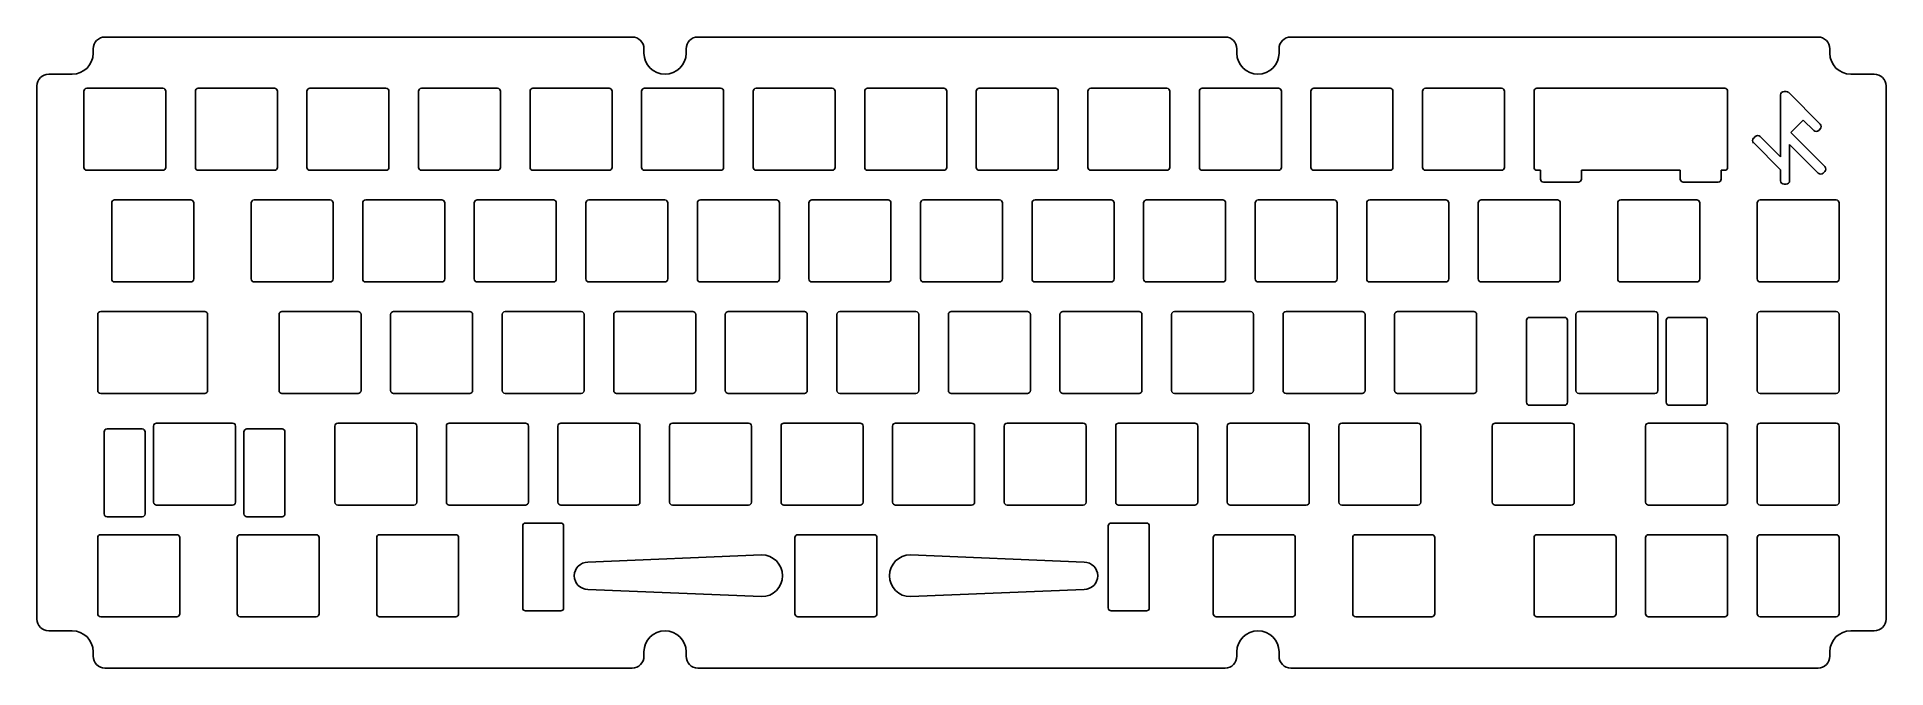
# Model space of a CAD drawing. Extents: x -204 to 112, y 186 to 294.
import ezdxf

# ---------------------------------------------------------------- set-up
doc = ezdxf.new("R2010")
doc.units = 0
doc.header["$MEASUREMENT"] = 0
doc.layers.get('0').update_dxf_attribs({"linetype": 'CONTINUOUS'})

msp = doc.modelspace()

# ---------------------------------------------------------------- linework, layer by layer
at = {"color": 0}
for p, q in [((-192.4, 293.95), (-102.35, 293.95)), ((-91.15, 293.95), (-1.1, 293.95)), ((10.1, 293.95), (100.15, 293.95)), ((-194.4, 291.2), (-194.4, 291.95)), ((-100.35, 291.95), (-100.35, 291.2)), ((-93.15, 291.2), (-93.15, 291.95)), ((0.9, 291.95), (0.9, 291.2)), ((8.1, 291.2), (8.1, 291.95)), ((102.15, 291.95), (102.15, 291.2)), ((-202, 287.6), (-198, 287.6)), ((105.75, 287.6), (109.75, 287.6)), ((-204, 285.6), (-204, 194.6)), ((-196, 271.7), (-196, 284.7)), ((-195.5, 285.2), (-182.5, 285.2)), ((-182, 284.7), (-182, 271.7)), ((-176.95, 271.7), (-176.95, 284.7)), ((-176.45, 285.2), (-163.45, 285.2)), ((-162.95, 284.7), (-162.95, 271.7)), ((-157.9, 271.7), (-157.9, 284.7)), ((-157.4, 285.2), (-144.4, 285.2)), ((-143.9, 284.7), (-143.9, 271.7)), ((-138.85, 271.7), (-138.85, 284.7)), ((-138.35, 285.2), (-125.35, 285.2)), ((-124.85, 284.7), (-124.85, 271.7)), ((-119.8, 271.7), (-119.8, 284.7)), ((-119.3, 285.2), (-106.3, 285.2)), ((-105.8, 284.7), (-105.8, 271.7)), ((-100.75, 271.7), (-100.75, 284.7)), ((-100.25, 285.2), (-87.25, 285.2)), ((-86.75, 284.7), (-86.75, 271.7)), ((-81.7, 271.7), (-81.7, 284.7)), ((-81.2, 285.2), (-68.2, 285.2)), ((-67.7, 284.7), (-67.7, 271.7)), ((-62.65, 271.7), (-62.65, 284.7)), ((-62.15, 285.2), (-49.15, 285.2)), ((-48.65, 284.7), (-48.65, 271.7)), ((-43.6, 271.7), (-43.6, 284.7)), ((-43.1, 285.2), (-30.1, 285.2)), ((-29.6, 284.7), (-29.6, 271.7)), ((-24.55, 271.7), (-24.55, 284.7)), ((-24.05, 285.2), (-11.05, 285.2)), ((-10.55, 284.7), (-10.55, 271.7)), ((-5.5, 271.7), (-5.5, 284.7)), ((-5, 285.2), (8, 285.2)), ((8.5, 284.7), (8.5, 271.7)), ((13.55, 271.7), (13.55, 284.7)), ((14.05, 285.2), (27.05, 285.2)), ((27.55, 284.7), (27.55, 271.7)), ((32.6, 271.7), (32.6, 284.7)), ((33.1, 285.2), (46.1, 285.2)), ((46.6, 284.7), (46.6, 271.7)), ((51.65, 271.7), (51.65, 284.7)), ((52.15, 285.2), (84.2, 285.2)), ((84.7, 284.7), (84.7, 271.7)), ((94.7, 284.66), (94.35, 284.66)), ((100.51, 279.1), (95.13, 284.48)), ((111.75, 285.6), (111.75, 194.6)), ((93.75, 284.06), (93.75, 273.5)), ((95.49, 277.63), (97.63, 279.77)), ((97.63, 279.77), (99.4, 277.99)), ((100.25, 277.99), (100.51, 278.25)), ((89.42, 276.98), (89.15, 276.71)), ((89.15, 275.86), (93.75, 271.26)), ((93.75, 273.5), (90.27, 276.98)), ((95.29, 275.6), (100.17, 270.71)), ((95.29, 269.42), (95.29, 275.6)), ((101.29, 271.83), (95.49, 277.63)), ((-182.5, 271.2), (-195.5, 271.2)), ((-163.45, 271.2), (-176.45, 271.2)), ((-144.4, 271.2), (-157.4, 271.2)), ((-125.35, 271.2), (-138.35, 271.2)), ((-106.3, 271.2), (-119.3, 271.2)), ((-87.25, 271.2), (-100.25, 271.2)), ((-68.2, 271.2), (-81.2, 271.2)), ((-49.15, 271.2), (-62.15, 271.2)), ((-30.1, 271.2), (-43.1, 271.2)), ((-11.05, 271.2), (-24.05, 271.2)), ((8, 271.2), (-5, 271.2)), ((27.05, 271.2), (14.05, 271.2)), ((46.1, 271.2), (33.1, 271.2)), ((52.74, 271.2), (52.15, 271.2)), ((52.74, 269.7), (52.74, 271.2)), ((59.24, 269.2), (53.24, 269.2)), ((76.61, 271.2), (59.74, 271.2)), ((59.74, 271.2), (59.74, 269.7)), ((76.61, 269.7), (76.61, 271.2)), ((83.11, 269.2), (77.11, 269.2)), ((84.2, 271.2), (83.61, 271.2)), ((83.61, 271.2), (83.61, 269.7)), ((93.75, 271.26), (93.75, 269.42)), ((94.35, 268.82), (94.69, 268.82)), ((101.02, 270.71), (101.29, 270.99)), ((-191.24, 252.65), (-191.24, 265.65)), ((-190.74, 266.15), (-177.74, 266.15)), ((-177.24, 265.65), (-177.24, 252.65)), ((-167.42, 252.65), (-167.42, 265.65)), ((-166.92, 266.15), (-153.92, 266.15)), ((-153.42, 265.65), (-153.42, 252.65)), ((-148.37, 252.65), (-148.37, 265.65)), ((-147.87, 266.15), (-134.87, 266.15)), ((-134.37, 265.65), (-134.37, 252.65)), ((-129.32, 252.65), (-129.32, 265.65)), ((-128.82, 266.15), (-115.82, 266.15)), ((-115.32, 265.65), (-115.32, 252.65)), ((-110.27, 252.65), (-110.27, 265.65)), ((-109.77, 266.15), (-96.77, 266.15)), ((-96.27, 265.65), (-96.27, 252.65)), ((-91.22, 252.65), (-91.22, 265.65)), ((-90.72, 266.15), (-77.72, 266.15)), ((-77.22, 265.65), (-77.22, 252.65)), ((-72.17, 252.65), (-72.17, 265.65)), ((-71.67, 266.15), (-58.67, 266.15)), ((-58.17, 265.65), (-58.17, 252.65)), ((-53.12, 252.65), (-53.12, 265.65)), ((-52.62, 266.15), (-39.62, 266.15)), ((-39.12, 265.65), (-39.12, 252.65)), ((-34.07, 252.65), (-34.07, 265.65)), ((-33.57, 266.15), (-20.57, 266.15)), ((-20.07, 265.65), (-20.07, 252.65)), ((-15.02, 252.65), (-15.02, 265.65)), ((-14.52, 266.15), (-1.52, 266.15)), ((-1.02, 265.65), (-1.02, 252.65)), ((4.03, 252.65), (4.03, 265.65)), ((4.53, 266.15), (17.53, 266.15)), ((18.03, 265.65), (18.03, 252.65)), ((23.08, 252.65), (23.08, 265.65)), ((23.58, 266.15), (36.58, 266.15)), ((37.08, 265.65), (37.08, 252.65)), ((42.13, 252.65), (42.13, 265.65)), ((42.63, 266.15), (55.63, 266.15)), ((56.13, 265.65), (56.13, 252.65)), ((65.94, 252.65), (65.94, 265.65)), ((66.44, 266.15), (79.44, 266.15)), ((79.94, 265.65), (79.94, 252.65)), ((89.75, 252.65), (89.75, 265.65)), ((90.25, 266.15), (103.25, 266.15)), ((103.75, 265.65), (103.75, 252.65)), ((-177.74, 252.15), (-190.74, 252.15)), ((-153.92, 252.15), (-166.92, 252.15)), ((-134.87, 252.15), (-147.87, 252.15)), ((-115.82, 252.15), (-128.82, 252.15)), ((-96.77, 252.15), (-109.77, 252.15)), ((-77.72, 252.15), (-90.72, 252.15)), ((-58.67, 252.15), (-71.67, 252.15)), ((-39.62, 252.15), (-52.62, 252.15)), ((-20.57, 252.15), (-33.57, 252.15)), ((-1.52, 252.15), (-14.52, 252.15)), ((17.53, 252.15), (4.53, 252.15)), ((36.58, 252.15), (23.58, 252.15)), ((55.63, 252.15), (42.63, 252.15)), ((79.44, 252.15), (66.44, 252.15)), ((103.25, 252.15), (90.25, 252.15)), ((-193.62, 233.6), (-193.62, 246.6)), ((-193.12, 247.1), (-175.36, 247.1)), ((-174.86, 246.6), (-174.86, 233.6)), ((-162.66, 233.6), (-162.66, 246.6)), ((-162.16, 247.1), (-149.16, 247.1)), ((-148.66, 246.6), (-148.66, 233.6)), ((-143.61, 233.6), (-143.61, 246.6)), ((-143.11, 247.1), (-130.11, 247.1)), ((-129.61, 246.6), (-129.61, 233.6)), ((-124.56, 233.6), (-124.56, 246.6)), ((-124.06, 247.1), (-111.06, 247.1)), ((-110.56, 246.6), (-110.56, 233.6)), ((-105.51, 233.6), (-105.51, 246.6)), ((-105.01, 247.1), (-92.01, 247.1)), ((-91.51, 246.6), (-91.51, 233.6)), ((-86.46, 233.6), (-86.46, 246.6)), ((-85.96, 247.1), (-72.96, 247.1)), ((-72.46, 246.6), (-72.46, 233.6)), ((-67.41, 233.6), (-67.41, 246.6)), ((-66.91, 247.1), (-53.91, 247.1)), ((-53.41, 246.6), (-53.41, 233.6)), ((-48.36, 233.6), (-48.36, 246.6)), ((-47.86, 247.1), (-34.86, 247.1)), ((-34.36, 246.6), (-34.36, 233.6)), ((-29.31, 233.6), (-29.31, 246.6)), ((-28.81, 247.1), (-15.81, 247.1)), ((-15.31, 246.6), (-15.31, 233.6)), ((-10.26, 233.6), (-10.26, 246.6)), ((-9.76, 247.1), (3.24, 247.1)), ((3.74, 246.6), (3.74, 233.6)), ((8.79, 233.6), (8.79, 246.6)), ((9.29, 247.1), (22.29, 247.1)), ((22.79, 246.6), (22.79, 233.6)), ((27.84, 233.6), (27.84, 246.6)), ((28.34, 247.1), (41.34, 247.1)), ((41.84, 246.6), (41.84, 233.6)), ((58.79, 233.6), (58.79, 246.6)), ((59.29, 247.1), (72.29, 247.1)), ((72.79, 246.6), (72.79, 233.6)), ((89.75, 233.6), (89.75, 246.6)), ((90.25, 247.1), (103.25, 247.1)), ((103.75, 246.6), (103.75, 233.6)), ((50.36, 231.6), (50.36, 245.6)), ((50.86, 246.1), (56.86, 246.1)), ((57.36, 245.6), (57.36, 231.6)), ((74.23, 231.6), (74.23, 245.6)), ((74.73, 246.1), (80.73, 246.1)), ((81.23, 245.6), (81.23, 231.6)), ((-188.36, 233.1), (-193.12, 233.1)), ((-175.36, 233.1), (-188.36, 233.1)), ((-149.16, 233.1), (-162.16, 233.1)), ((-130.11, 233.1), (-143.11, 233.1)), ((-111.06, 233.1), (-124.06, 233.1)), ((-92.01, 233.1), (-105.01, 233.1)), ((-72.96, 233.1), (-85.96, 233.1)), ((-53.91, 233.1), (-66.91, 233.1)), ((-34.86, 233.1), (-47.86, 233.1)), ((-15.81, 233.1), (-28.81, 233.1)), ((3.24, 233.1), (-9.76, 233.1)), ((22.29, 233.1), (9.29, 233.1)), ((41.34, 233.1), (28.34, 233.1)), ((56.86, 231.1), (50.86, 231.1)), ((72.29, 233.1), (59.29, 233.1)), ((80.73, 231.1), (74.73, 231.1)), ((103.25, 233.1), (90.25, 233.1)), ((-184.09, 214.55), (-184.09, 227.55)), ((-183.59, 228.05), (-170.59, 228.05)), ((-170.09, 227.55), (-170.09, 214.55)), ((-153.14, 214.55), (-153.14, 227.55)), ((-152.64, 228.05), (-139.64, 228.05)), ((-139.14, 227.55), (-139.14, 214.55)), ((-134.09, 214.55), (-134.09, 227.55)), ((-133.59, 228.05), (-120.59, 228.05)), ((-120.09, 227.55), (-120.09, 214.55)), ((-115.04, 214.55), (-115.04, 227.55)), ((-114.54, 228.05), (-101.54, 228.05)), ((-101.04, 227.55), (-101.04, 214.55)), ((-95.99, 214.55), (-95.99, 227.55)), ((-95.49, 228.05), (-82.49, 228.05)), ((-81.99, 227.55), (-81.99, 214.55)), ((-76.94, 214.55), (-76.94, 227.55)), ((-76.44, 228.05), (-63.44, 228.05)), ((-62.94, 227.55), (-62.94, 214.55)), ((-57.89, 214.55), (-57.89, 227.55)), ((-57.39, 228.05), (-44.39, 228.05)), ((-43.89, 227.55), (-43.89, 214.55)), ((-38.84, 214.55), (-38.84, 227.55)), ((-38.34, 228.05), (-25.34, 228.05)), ((-24.84, 227.55), (-24.84, 214.55)), ((-19.79, 214.55), (-19.79, 227.55)), ((-19.29, 228.05), (-6.29, 228.05)), ((-5.79, 227.55), (-5.79, 214.55)), ((-0.74, 214.55), (-0.74, 227.55)), ((-0.24, 228.05), (12.76, 228.05)), ((13.26, 227.55), (13.26, 214.55)), ((18.31, 214.55), (18.31, 227.55)), ((18.81, 228.05), (31.81, 228.05)), ((32.31, 227.55), (32.31, 214.55)), ((44.51, 214.55), (44.51, 227.55)), ((45.01, 228.05), (58.01, 228.05)), ((58.51, 227.55), (58.51, 214.55)), ((70.7, 214.55), (70.7, 227.55)), ((71.2, 228.05), (84.2, 228.05)), ((84.7, 227.55), (84.7, 214.55)), ((89.75, 214.55), (89.75, 227.55)), ((90.25, 228.05), (103.25, 228.05)), ((103.75, 227.55), (103.75, 214.55)), ((-192.53, 212.55), (-192.53, 226.55)), ((-192.03, 227.05), (-186.03, 227.05)), ((-185.53, 226.55), (-185.53, 212.55)), ((-168.65, 212.55), (-168.65, 226.55)), ((-168.15, 227.05), (-162.15, 227.05)), ((-161.65, 226.55), (-161.65, 212.55)), ((-186.03, 212.05), (-192.03, 212.05)), ((-170.59, 214.05), (-183.59, 214.05)), ((-162.15, 212.05), (-168.15, 212.05)), ((-139.64, 214.05), (-152.64, 214.05)), ((-120.59, 214.05), (-133.59, 214.05)), ((-101.54, 214.05), (-114.54, 214.05)), ((-82.49, 214.05), (-95.49, 214.05)), ((-63.44, 214.05), (-76.44, 214.05)), ((-44.39, 214.05), (-57.39, 214.05)), ((-25.34, 214.05), (-38.34, 214.05)), ((-6.29, 214.05), (-19.29, 214.05)), ((12.76, 214.05), (-0.24, 214.05)), ((31.81, 214.05), (18.81, 214.05)), ((58.01, 214.05), (45.01, 214.05)), ((84.2, 214.05), (71.2, 214.05)), ((103.25, 214.05), (90.25, 214.05)), ((-193.62, 195.5), (-193.62, 208.5)), ((-193.12, 209), (-180.12, 209)), ((-179.62, 208.5), (-179.62, 195.5)), ((-169.81, 195.5), (-169.81, 208.5)), ((-169.31, 209), (-156.31, 209)), ((-155.81, 208.5), (-155.81, 195.5)), ((-145.99, 195.5), (-145.99, 208.5)), ((-145.49, 209), (-132.49, 209)), ((-131.99, 208.5), (-131.99, 195.5)), ((-121.06, 196.5), (-121.06, 210.5)), ((-120.56, 211), (-114.56, 211)), ((-114.06, 210.5), (-114.06, 196.5)), ((-74.56, 195.5), (-74.56, 208.5)), ((-74.06, 209), (-61.06, 209)), ((-60.56, 208.5), (-60.56, 195.5)), ((-21.06, 196.5), (-21.06, 210.5)), ((-20.56, 211), (-14.56, 211)), ((-14.06, 210.5), (-14.06, 196.5)), ((-3.12, 195.5), (-3.12, 208.5)), ((-2.62, 209), (10.38, 209)), ((10.88, 208.5), (10.88, 195.5)), ((20.69, 195.5), (20.69, 208.5)), ((21.19, 209), (34.19, 209)), ((34.69, 208.5), (34.69, 195.5)), ((51.65, 195.5), (51.65, 208.5)), ((52.15, 209), (65.15, 209)), ((65.65, 208.5), (65.65, 195.5)), ((70.7, 195.5), (70.7, 208.5)), ((71.2, 209), (84.2, 209)), ((84.7, 208.5), (84.7, 195.5)), ((89.75, 195.5), (89.75, 208.5)), ((90.25, 209), (103.25, 209)), ((103.75, 208.5), (103.75, 195.5)), ((-109.91, 204.33), (-80.26, 205.57)), ((-54.85, 205.57), (-25.2, 204.33)), ((-80.26, 198.43), (-109.91, 199.67)), ((-25.2, 199.67), (-54.85, 198.43)), ((-114.56, 196), (-120.56, 196)), ((-14.56, 196), (-20.56, 196)), ((-180.12, 195), (-193.12, 195)), ((-156.31, 195), (-169.31, 195)), ((-132.49, 195), (-145.49, 195)), ((-61.06, 195), (-74.06, 195)), ((10.38, 195), (-2.62, 195)), ((34.19, 195), (21.19, 195)), ((65.15, 195), (52.15, 195)), ((84.2, 195), (71.2, 195)), ((103.25, 195), (90.25, 195)), ((-198, 192.6), (-202, 192.6)), ((109.75, 192.6), (105.75, 192.6)), ((-194.4, 188.25), (-194.4, 189)), ((-100.35, 189), (-100.35, 188.25)), ((-93.15, 188.25), (-93.15, 189)), ((0.9, 189), (0.9, 188.25)), ((8.1, 188.25), (8.1, 189)), ((102.15, 189), (102.15, 188.25)), ((-102.35, 186.25), (-192.4, 186.25)), ((-1.1, 186.25), (-91.15, 186.25)), ((100.15, 186.25), (10.1, 186.25))]:
    msp.add_line(p, q, dxfattribs=at)
for centre, radius, start, end in [((-192.4, 291.95), 2, 90, 180), ((-102.35, 291.95), 2, 0, 90), ((-91.15, 291.95), 2, 90, 180), ((-1.1, 291.95), 2, 0, 90), ((10.1, 291.95), 2, 90, 180), ((100.15, 291.95), 2, 0, 90), ((-198, 291.2), 3.6, 270, 0), ((-96.75, 291.2), 3.6, 180, 270), ((-96.75, 291.2), 3.6, 270, 0), ((4.5, 291.2), 3.6, 180, 270), ((4.5, 291.2), 3.6, 270, 0), ((105.75, 291.2), 3.6, 180, 270), ((-202, 285.6), 2, 90, 180), ((109.75, 285.6), 2, 0, 90), ((-195.5, 284.7), 0.5, 90, 180), ((-182.5, 284.7), 0.5, 0, 90), ((-176.45, 284.7), 0.5, 90, 180), ((-163.45, 284.7), 0.5, 0, 90), ((-157.4, 284.7), 0.5, 90, 180), ((-144.4, 284.7), 0.5, 0, 90), ((-138.35, 284.7), 0.5, 90, 180), ((-125.35, 284.7), 0.5, 0, 90), ((-119.3, 284.7), 0.5, 90, 180), ((-106.3, 284.7), 0.5, 0, 90), ((-100.25, 284.7), 0.5, 90, 180), ((-87.25, 284.7), 0.5, 0, 90), ((-81.2, 284.7), 0.5, 90, 180), ((-68.2, 284.7), 0.5, 0, 90), ((-62.15, 284.7), 0.5, 90, 180), ((-49.15, 284.7), 0.5, 0, 90), ((-43.1, 284.7), 0.5, 90, 180), ((-30.1, 284.7), 0.5, 0, 90), ((-24.05, 284.7), 0.5, 90, 180), ((-11.05, 284.7), 0.5, 0, 90), ((-5, 284.7), 0.5, 90, 180), ((8, 284.7), 0.5, 0, 90), ((14.05, 284.7), 0.5, 90, 180), ((27.05, 284.7), 0.5, 0, 90), ((33.1, 284.7), 0.5, 90, 180), ((46.1, 284.7), 0.5, 0, 90), ((52.15, 284.7), 0.5, 90, 180), ((84.2, 284.7), 0.5, 0, 90), ((94.35, 284.06), 0.6, 90, 180), ((94.7, 284.06), 0.6, 45, 90), ((99.83, 278.41), 0.6, 225, 270), ((99.83, 278.41), 0.6, 270, 315), ((100.09, 278.67), 0.6, 315, 45), ((89.57, 276.28), 0.6, 135, 225), ((89.84, 276.55), 0.6, 45, 135), ((-195.5, 271.7), 0.5, 180, 270), ((-182.5, 271.7), 0.5, 270, 0), ((-176.45, 271.7), 0.5, 180, 270), ((-163.45, 271.7), 0.5, 270, 0), ((-157.4, 271.7), 0.5, 180, 270), ((-144.4, 271.7), 0.5, 270, 0), ((-138.35, 271.7), 0.5, 180, 270), ((-125.35, 271.7), 0.5, 270, 0), ((-119.3, 271.7), 0.5, 180, 270), ((-106.3, 271.7), 0.5, 270, 0), ((-100.25, 271.7), 0.5, 180, 270), ((-87.25, 271.7), 0.5, 270, 0), ((-81.2, 271.7), 0.5, 180, 270), ((-68.2, 271.7), 0.5, 270, 0), ((-62.15, 271.7), 0.5, 180, 270), ((-49.15, 271.7), 0.5, 270, 0), ((-43.1, 271.7), 0.5, 180, 270), ((-30.1, 271.7), 0.5, 270, 0), ((-24.05, 271.7), 0.5, 180, 270), ((-11.05, 271.7), 0.5, 270, 0), ((-5, 271.7), 0.5, 180, 270), ((8, 271.7), 0.5, 270, 0), ((14.05, 271.7), 0.5, 180, 270), ((27.05, 271.7), 0.5, 270, 0), ((33.1, 271.7), 0.5, 180, 270), ((46.1, 271.7), 0.5, 270, 0), ((52.15, 271.7), 0.5, 180, 270), ((84.2, 271.7), 0.5, 270, 0), ((100.87, 271.41), 0.6, 315, 45), ((53.24, 269.7), 0.5, 180, 270), ((59.24, 269.7), 0.5, 270, 0), ((77.11, 269.7), 0.5, 180, 270), ((83.11, 269.7), 0.5, 270, 0), ((94.35, 269.42), 0.6, 180, 270), ((94.69, 269.42), 0.6, 270, 0), ((100.6, 271.14), 0.6, 225, 270), ((100.6, 271.14), 0.6, 270, 315), ((-190.74, 265.65), 0.5, 90, 180), ((-177.74, 265.65), 0.5, 0, 90), ((-166.92, 265.65), 0.5, 90, 180), ((-153.92, 265.65), 0.5, 0, 90), ((-147.87, 265.65), 0.5, 90, 180), ((-134.87, 265.65), 0.5, 0, 90), ((-128.82, 265.65), 0.5, 90, 180), ((-115.82, 265.65), 0.5, 0, 90), ((-109.77, 265.65), 0.5, 90, 180), ((-96.77, 265.65), 0.5, 0, 90), ((-90.72, 265.65), 0.5, 90, 180), ((-77.72, 265.65), 0.5, 0, 90), ((-71.67, 265.65), 0.5, 90, 180), ((-58.67, 265.65), 0.5, 0, 90), ((-52.62, 265.65), 0.5, 90, 180), ((-39.62, 265.65), 0.5, 0, 90), ((-33.57, 265.65), 0.5, 90, 180), ((-20.57, 265.65), 0.5, 0, 90), ((-14.52, 265.65), 0.5, 90, 180), ((-1.52, 265.65), 0.5, 0, 90), ((4.53, 265.65), 0.5, 90, 180), ((17.53, 265.65), 0.5, 0, 90), ((23.58, 265.65), 0.5, 90, 180), ((36.58, 265.65), 0.5, 0, 90), ((42.63, 265.65), 0.5, 90, 180), ((55.63, 265.65), 0.5, 0, 90), ((66.44, 265.65), 0.5, 90, 180), ((79.44, 265.65), 0.5, 0, 90), ((90.25, 265.65), 0.5, 90, 180), ((103.25, 265.65), 0.5, 0, 90), ((-190.74, 252.65), 0.5, 180, 270), ((-177.74, 252.65), 0.5, 270, 0), ((-166.92, 252.65), 0.5, 180, 270), ((-153.92, 252.65), 0.5, 270, 0), ((-147.87, 252.65), 0.5, 180, 270), ((-134.87, 252.65), 0.5, 270, 0), ((-128.82, 252.65), 0.5, 180, 270), ((-115.82, 252.65), 0.5, 270, 0), ((-109.77, 252.65), 0.5, 180, 270), ((-96.77, 252.65), 0.5, 270, 0), ((-90.72, 252.65), 0.5, 180, 270), ((-77.72, 252.65), 0.5, 270, 0), ((-71.67, 252.65), 0.5, 180, 270), ((-58.67, 252.65), 0.5, 270, 0), ((-52.62, 252.65), 0.5, 180, 270), ((-39.62, 252.65), 0.5, 270, 0), ((-33.57, 252.65), 0.5, 180, 270), ((-20.57, 252.65), 0.5, 270, 0), ((-14.52, 252.65), 0.5, 180, 270), ((-1.52, 252.65), 0.5, 270, 0), ((4.53, 252.65), 0.5, 180, 270), ((17.53, 252.65), 0.5, 270, 0), ((23.58, 252.65), 0.5, 180, 270), ((36.58, 252.65), 0.5, 270, 0), ((42.63, 252.65), 0.5, 180, 270), ((55.63, 252.65), 0.5, 270, 0), ((66.44, 252.65), 0.5, 180, 270), ((79.44, 252.65), 0.5, 270, 0), ((90.25, 252.65), 0.5, 180, 270), ((103.25, 252.65), 0.5, 270, 0), ((-193.12, 246.6), 0.5, 90, 180), ((-175.36, 246.6), 0.5, 0, 90), ((-162.16, 246.6), 0.5, 90, 180), ((-149.16, 246.6), 0.5, 0, 90), ((-143.11, 246.6), 0.5, 90, 180), ((-130.11, 246.6), 0.5, 0, 90), ((-124.06, 246.6), 0.5, 90, 180), ((-111.06, 246.6), 0.5, 0, 90), ((-105.01, 246.6), 0.5, 90, 180), ((-92.01, 246.6), 0.5, 0, 90), ((-85.96, 246.6), 0.5, 90, 180), ((-72.96, 246.6), 0.5, 0, 90), ((-66.91, 246.6), 0.5, 90, 180), ((-53.91, 246.6), 0.5, 0, 90), ((-47.86, 246.6), 0.5, 90, 180), ((-34.86, 246.6), 0.5, 0, 90), ((-28.81, 246.6), 0.5, 90, 180), ((-15.81, 246.6), 0.5, 0, 90), ((-9.76, 246.6), 0.5, 90, 180), ((3.24, 246.6), 0.5, 0, 90), ((9.29, 246.6), 0.5, 90, 180), ((22.29, 246.6), 0.5, 0, 90), ((28.34, 246.6), 0.5, 90, 180), ((41.34, 246.6), 0.5, 0, 90), ((59.29, 246.6), 0.5, 90, 180), ((72.29, 246.6), 0.5, 0, 90), ((90.25, 246.6), 0.5, 90, 180), ((103.25, 246.6), 0.5, 0, 90), ((50.86, 245.6), 0.5, 90, 180), ((56.86, 245.6), 0.5, 0, 90), ((74.73, 245.6), 0.5, 90, 180), ((80.73, 245.6), 0.5, 0, 90), ((-193.12, 233.6), 0.5, 180, 269.9924), ((-175.36, 233.6), 0.5, 270, 0), ((-162.16, 233.6), 0.5, 180, 270), ((-149.16, 233.6), 0.5, 270, 0), ((-143.11, 233.6), 0.5, 180, 270), ((-130.11, 233.6), 0.5, 270, 0), ((-124.06, 233.6), 0.5, 180, 270), ((-111.06, 233.6), 0.5, 270, 0), ((-105.01, 233.6), 0.5, 180, 270), ((-92.01, 233.6), 0.5, 270, 0), ((-85.96, 233.6), 0.5, 180, 270), ((-72.96, 233.6), 0.5, 270, 0), ((-66.91, 233.6), 0.5, 180, 270), ((-53.91, 233.6), 0.5, 270, 0), ((-47.86, 233.6), 0.5, 180, 270), ((-34.86, 233.6), 0.5, 270, 0), ((-28.81, 233.6), 0.5, 180, 270), ((-15.81, 233.6), 0.5, 270, 0), ((-9.76, 233.6), 0.5, 180, 270), ((3.24, 233.6), 0.5, 270, 0), ((9.29, 233.6), 0.5, 180, 270), ((22.29, 233.6), 0.5, 270, 0), ((28.34, 233.6), 0.5, 180, 270), ((41.34, 233.6), 0.5, 270, 0), ((50.86, 231.6), 0.5, 180, 270), ((56.86, 231.6), 0.5, 270, 0), ((59.29, 233.6), 0.5, 180, 270), ((72.29, 233.6), 0.5, 270, 0), ((74.73, 231.6), 0.5, 180, 270), ((80.73, 231.6), 0.5, 270, 0), ((90.25, 233.6), 0.5, 180, 270), ((103.25, 233.6), 0.5, 270, 0), ((-183.59, 227.55), 0.5, 90, 180), ((-170.59, 227.55), 0.5, 0, 90), ((-152.64, 227.55), 0.5, 90, 180), ((-139.64, 227.55), 0.5, 0, 90), ((-133.59, 227.55), 0.5, 90, 180), ((-120.59, 227.55), 0.5, 0, 90), ((-114.54, 227.55), 0.5, 90, 180), ((-101.54, 227.55), 0.5, 0, 90), ((-95.49, 227.55), 0.5, 90, 180), ((-82.49, 227.55), 0.5, 0, 90), ((-76.44, 227.55), 0.5, 90, 180), ((-63.44, 227.55), 0.5, 0, 90), ((-57.39, 227.55), 0.5, 90, 180), ((-44.39, 227.55), 0.5, 0, 90), ((-38.34, 227.55), 0.5, 90, 180), ((-25.34, 227.55), 0.5, 0, 90), ((-19.29, 227.55), 0.5, 90, 180), ((-6.29, 227.55), 0.5, 0, 90), ((-0.24, 227.55), 0.5, 90, 180), ((12.76, 227.55), 0.5, 0, 90), ((18.81, 227.55), 0.5, 90, 180), ((31.81, 227.55), 0.5, 0, 90), ((45.01, 227.55), 0.5, 90, 180), ((58.01, 227.55), 0.5, 0, 90), ((71.2, 227.55), 0.5, 90, 180), ((84.2, 227.55), 0.5, 0, 90), ((90.25, 227.55), 0.5, 90, 180), ((103.25, 227.55), 0.5, 0, 90), ((-192.03, 226.55), 0.5, 90, 180), ((-186.03, 226.55), 0.5, 0, 90), ((-168.15, 226.55), 0.5, 90, 180), ((-162.15, 226.55), 0.5, 0, 90), ((-192.03, 212.55), 0.5, 180, 270), ((-186.03, 212.55), 0.5, 270, 0), ((-183.59, 214.55), 0.5, 180, 270), ((-170.59, 214.55), 0.5, 270, 0), ((-168.15, 212.55), 0.5, 180, 270), ((-162.15, 212.55), 0.5, 270, 0), ((-152.64, 214.55), 0.5, 180, 270), ((-139.64, 214.55), 0.5, 270, 0), ((-133.59, 214.55), 0.5, 180, 270), ((-120.59, 214.55), 0.5, 270, 0), ((-114.54, 214.55), 0.5, 180, 270), ((-101.54, 214.55), 0.5, 270, 0), ((-95.49, 214.55), 0.5, 180, 270), ((-82.49, 214.55), 0.5, 270, 0), ((-76.44, 214.55), 0.5, 180, 270), ((-63.44, 214.55), 0.5, 270, 0), ((-57.39, 214.55), 0.5, 180, 270), ((-44.39, 214.55), 0.5, 270, 0), ((-38.34, 214.55), 0.5, 180, 270), ((-25.34, 214.55), 0.5, 270, 0), ((-19.29, 214.55), 0.5, 180, 270), ((-6.29, 214.55), 0.5, 270, 0), ((-0.24, 214.55), 0.5, 180, 270), ((12.76, 214.55), 0.5, 270, 0), ((18.81, 214.55), 0.5, 180, 270), ((31.81, 214.55), 0.5, 270, 0), ((45.01, 214.55), 0.5, 180, 270), ((58.01, 214.55), 0.5, 270, 0), ((71.2, 214.55), 0.5, 180, 270), ((84.2, 214.55), 0.5, 270, 0), ((90.25, 214.55), 0.5, 180, 270), ((103.25, 214.55), 0.5, 270, 0), ((-193.12, 208.5), 0.5, 90, 180), ((-180.12, 208.5), 0.5, 0, 90), ((-169.31, 208.5), 0.5, 90, 180), ((-156.31, 208.5), 0.5, 0, 90), ((-145.49, 208.5), 0.5, 90, 180), ((-132.49, 208.5), 0.5, 0, 90), ((-120.56, 210.5), 0.5, 90, 180), ((-114.56, 210.5), 0.5, 0, 90), ((-74.06, 208.5), 0.5, 90, 180), ((-61.06, 208.5), 0.5, 0, 90), ((-20.56, 210.5), 0.5, 90, 180), ((-14.56, 210.5), 0.5, 0, 90), ((-2.62, 208.5), 0.5, 90, 180), ((10.38, 208.5), 0.5, 0, 90), ((21.19, 208.5), 0.5, 90, 180), ((34.19, 208.5), 0.5, 0, 90), ((52.15, 208.5), 0.5, 90, 180), ((65.15, 208.5), 0.5, 0, 90), ((71.2, 208.5), 0.5, 90, 180), ((84.2, 208.5), 0.5, 0, 90), ((90.25, 208.5), 0.5, 90, 180), ((103.25, 208.5), 0.5, 0, 90), ((-80.26, 202), 3.57, 270, 90), ((-54.85, 202), 3.57, 90, 270), ((-109.91, 202), 2.33, 90, 270), ((-25.2, 202), 2.33, 270, 90), ((-120.56, 196.5), 0.5, 180, 270), ((-114.56, 196.5), 0.5, 270, 0), ((-20.56, 196.5), 0.5, 180, 270), ((-14.56, 196.5), 0.5, 270, 0), ((-202, 194.6), 2, 180, 270), ((-193.12, 195.5), 0.5, 180, 270), ((-180.12, 195.5), 0.5, 270, 0), ((-169.31, 195.5), 0.5, 180, 270), ((-156.31, 195.5), 0.5, 270, 0), ((-145.49, 195.5), 0.5, 180, 270), ((-132.49, 195.5), 0.5, 270, 0), ((-74.06, 195.5), 0.5, 180, 270), ((-61.06, 195.5), 0.5, 270, 0), ((-2.62, 195.5), 0.5, 180, 270), ((10.38, 195.5), 0.5, 270, 0), ((21.19, 195.5), 0.5, 180, 270), ((34.19, 195.5), 0.5, 270, 0), ((52.15, 195.5), 0.5, 180, 270), ((65.15, 195.5), 0.5, 270, 0), ((71.2, 195.5), 0.5, 180, 270), ((84.2, 195.5), 0.5, 270, 0), ((90.25, 195.5), 0.5, 180, 270), ((103.25, 195.5), 0.5, 270, 0), ((109.75, 194.6), 2, 270, 0), ((-198, 189), 3.6, 0, 90), ((-96.75, 189), 3.6, 0, 180), ((4.5, 189), 3.6, 0, 180), ((105.75, 189), 3.6, 90, 180), ((-192.4, 188.25), 2, 180, 270), ((-102.35, 188.25), 2, 270, 0), ((-91.15, 188.25), 2, 180, 270), ((-1.1, 188.25), 2, 270, 0), ((10.1, 188.25), 2, 180, 270), ((100.15, 188.25), 2, 270, 0)]:
    msp.add_arc(centre, radius, start, end, dxfattribs=at)

doc.saveas('drawing.dxf')
